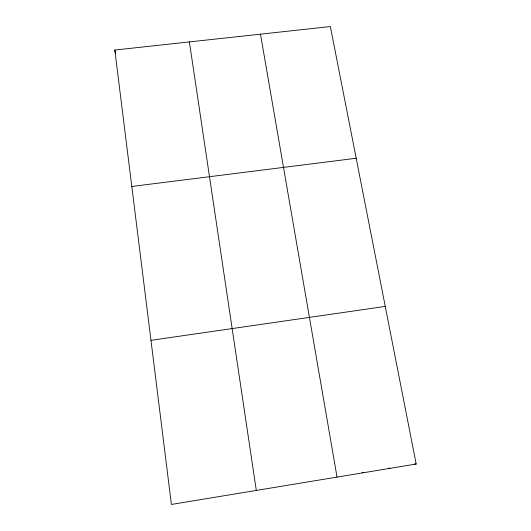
<?xml version="1.0" encoding="UTF-8"?>
<svg xmlns="http://www.w3.org/2000/svg" width="531" height="531" viewBox="0 0 531 531"><rect width="100%" height="100%" fill="white"/><g stroke="black" fill="none" stroke-linecap="round" stroke-linejoin="round"><path stroke-width="0.8" d="M416.185 464.034L171.407 504.45L114.815 50.04L330.355 26.55L416.185 464.034L414.592 463.848M150.97 340.325L385.26 306.414M131.807 186.474L356.195 158.258M388.347 468.103L389.973 468.362M362.069 472.391L363.589 472.723M114.815 50.04L115.579 53.193M260.482 34.163L337.039 477.103M189.388 41.916L256.3 490.432"/></g></svg>
